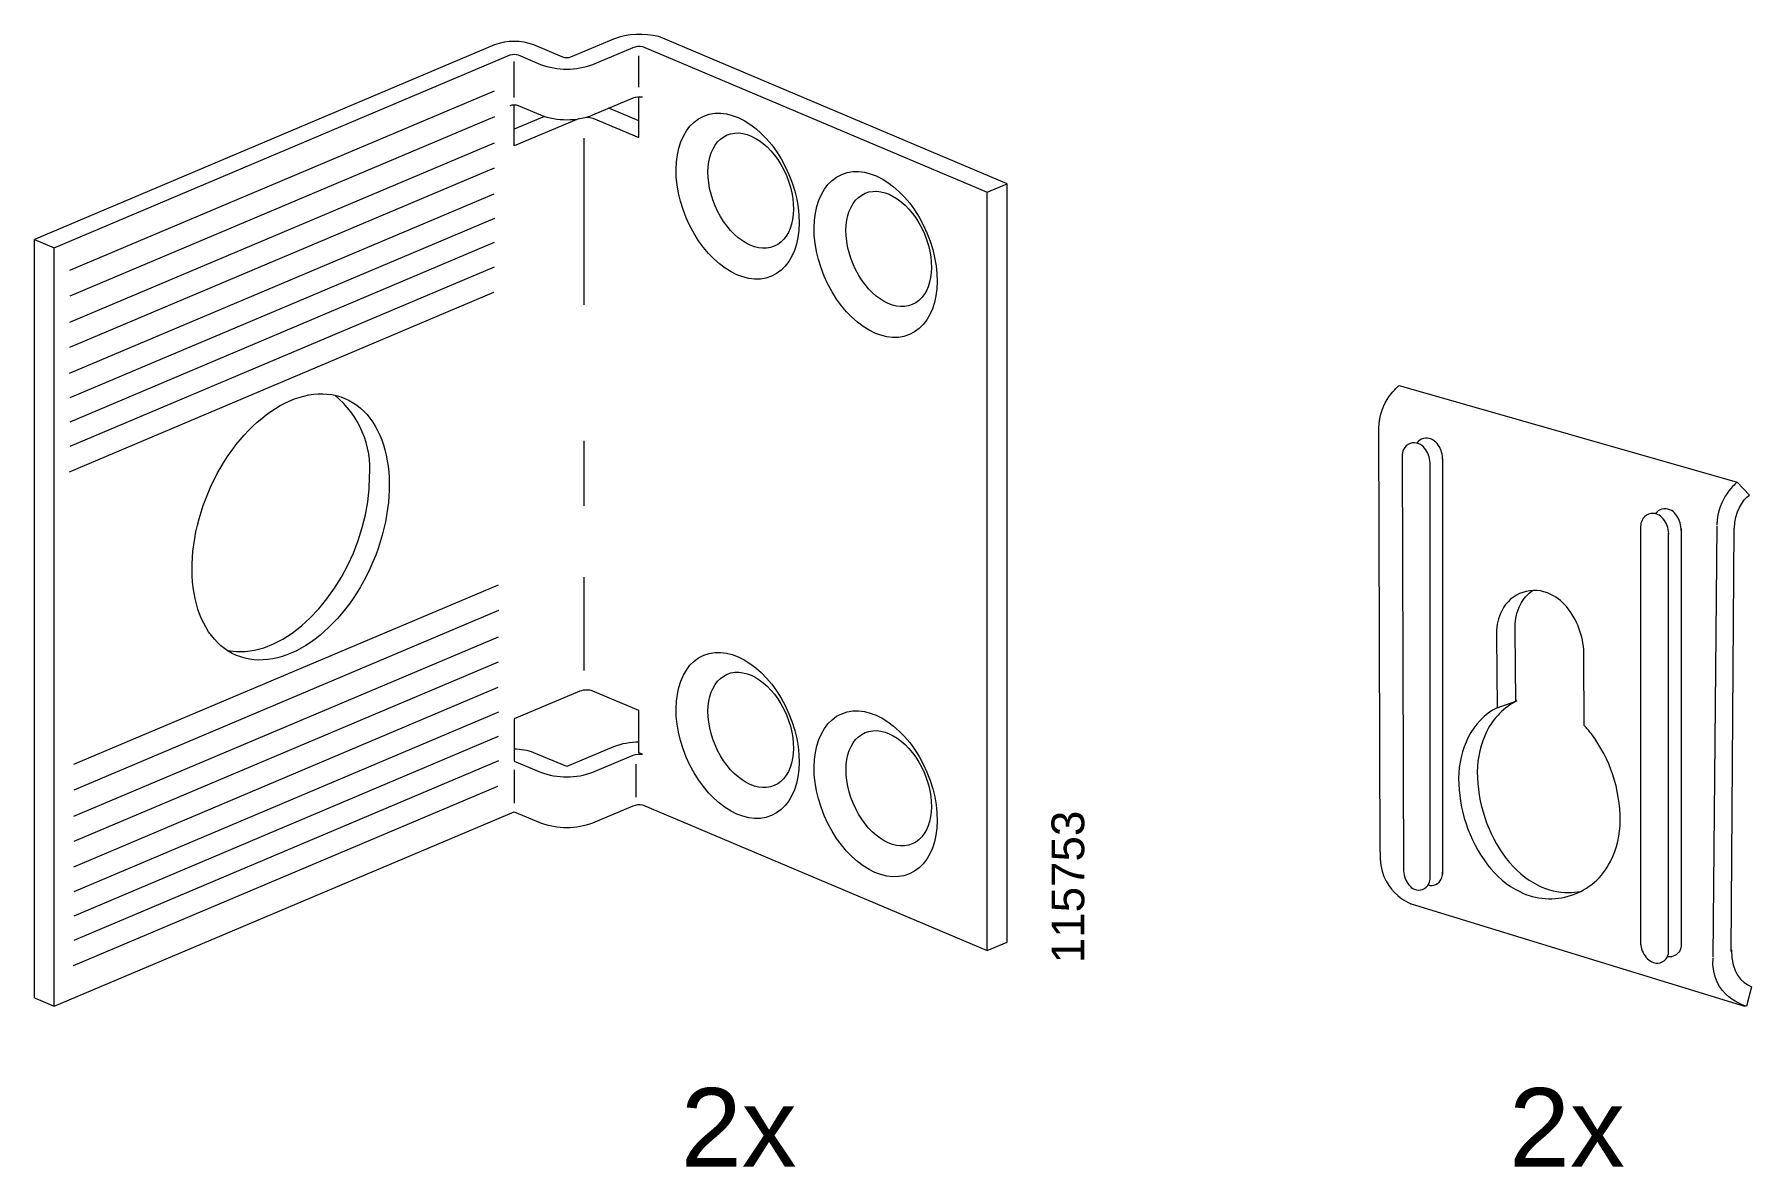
# Model space of a CAD drawing. Header units: metres. Extents: x -11.5 to 7.4, y -3.8 to 5.9.
# Drawn here: x 2.1019 to 2.448, y 1.2096 to 1.4377 of the extents above; entities that cross this region are included whole.
import ezdxf

# ---------------------------------------------------------------- set-up
doc = ezdxf.new("R2010")
doc.units = ezdxf.units.M
doc.header["$MEASUREMENT"] = 0
doc.layers.add('PDF3_Geometry_Num_Penna__7_Num_Penna__7', color=7, linetype='Continuous', lineweight=18)
doc.layers.add('PDF3_Text_Num_Penna__7_Num_Penna__7', color=7, linetype='Continuous', lineweight=18)
doc.styles.add('GENERATED_STYLE_1', font='')
doc.styles.get('GENERATED_STYLE_1').set_extended_font_data('Arial')

msp = doc.modelspace()

# ---------------------------------------------------------------- linework, layer by layer
at = {"layer": 'PDF3_Geometry_Num_Penna__7_Num_Penna__7', "color": 7, "linetype": 'Continuous', "lineweight": 18, "flags": 128}
for points in [[(2.19856, 1.2811), (2.20386, 1.27886, 0.178783), (2.21445, 1.27886), (2.22256, 1.2823, -0.123367), (2.2244, 1.2825), (2.29392, 1.25312), (2.29789, 1.25479), (2.29789, 1.40758), (2.2277, 1.43725, 0.148581), (2.21859, 1.43676), (2.20995, 1.43311, -0.178103), (2.20836, 1.43311), (2.20253, 1.43557, 0.17935), (2.19459, 1.43557), (2.10187, 1.39639)], [(2.10187, 1.24361), (2.10585, 1.24192), (2.10585, 1.3947), (2.19776, 1.43355, -0.177083), (2.19935, 1.43355), (2.20385, 1.43165, 0.17913), (2.21445, 1.43165), (2.22256, 1.43508, -0.121897), (2.2244, 1.43528), (2.29392, 1.4059)], [(2.19776, 1.42337, -0.175926), (2.19935, 1.42337), (2.20385, 1.42146, 0.17913), (2.21445, 1.42146), (2.22256, 1.42489, -0.123891), (2.2244, 1.42509)], [(2.21322, 1.42104, -0.090688), (2.21445, 1.42081), (2.22372, 1.41689), (2.22372, 1.42512)], [(2.14068, 1.31362), (2.14075, 1.3136), (2.14251, 1.31336), (2.14433, 1.31337), (2.14621, 1.31363), (2.14811, 1.31414), (2.15004, 1.31489), (2.15195, 1.31588), (2.15384, 1.31709), (2.15569, 1.31852), (2.15748, 1.32015), (2.15921, 1.32197), (2.16084, 1.32396), (2.16236, 1.3261), (2.16377, 1.32836), (2.16504, 1.33075), (2.16617, 1.33321), (2.16714, 1.33574), (2.16795, 1.33832), (2.16859, 1.34091), (2.16905, 1.34349), (2.16933, 1.34605), (2.16942, 1.34854, 0.249565), (2.1624, 1.365)], [(2.38316, 1.35119), (2.38316, 1.35126, 0.015457), (2.38316, 1.35137, 0.161856), (2.38205, 1.35432, 0.116572), (2.3809, 1.35521, 0.414213), (2.37781, 1.35405, 0.106702), (2.37753, 1.35275), (2.37753, 1.35263)], [(2.38567, 1.35214), (2.38567, 1.3522, 0.015782), (2.38567, 1.35231, 0.162549), (2.38456, 1.35526, 0.116565), (2.38341, 1.35616, 0.362547), (2.38048, 1.35533)], [(2.37753, 1.35284), (2.37782, 1.26917, 0.162581), (2.37887, 1.26633, 0.11694), (2.37996, 1.26549, 0.413217), (2.38289, 1.26659, 0.108571), (2.38316, 1.26783)], [(2.43123, 1.33714, 0.16223), (2.43012, 1.3401, 0.117315), (2.42897, 1.34099, 0.41375), (2.42586, 1.33982, 0.105988), (2.42558, 1.33855), (2.42558, 1.25448)], [(2.43373, 1.33775, 0.017937), (2.43374, 1.33796, 0.015297), (2.43374, 1.33808, 0.162084), (2.43263, 1.34104, 0.116815), (2.43148, 1.34193, 0.3616), (2.42855, 1.34112)], [(2.42558, 1.25484, 0.019374), (2.42557, 1.25466, 0.036406), (2.4256, 1.25422, 0.162934), (2.42698, 1.25146, 0.11648), (2.42819, 1.25071, 0.414662), (2.43109, 1.25216, 0.054729), (2.43122, 1.25275), (2.43122, 1.33724)], [(2.43373, 1.33818), (2.43373, 1.25401, -0.054061), (2.4336, 1.25342, -0.322704), (2.43142, 1.25185, -0.049712), (2.43098, 1.25189)], [(2.39666, 1.30205, 0.156363), (2.39085, 1.2961, 0.116452), (2.3889, 1.28786, 0.162294), (2.39472, 1.27041, 0.116526), (2.40122, 1.26499, 0.414442), (2.41952, 1.27109, 0.11629), (2.42146, 1.27933, 0.162187), (2.41565, 1.29678, 0.030191), (2.4142, 1.29848), (2.41416, 1.3125, 0.16229), (2.411, 1.32195, 0.116171), (2.40749, 1.32488, 0.414175), (2.39758, 1.32158, 0.116182), (2.39653, 1.31712, 0.013235), (2.39654, 1.31636), (2.39666, 1.30205), (2.40066, 1.30343, 0.16091), (2.39461, 1.29735, 0.116477), (2.39267, 1.28912, 0.162331), (2.39848, 1.27167, 0.116432), (2.40498, 1.26625, 0.116478), (2.41108, 1.26481, 0.043698), (2.41347, 1.26502)], [(2.40042, 1.3033), (2.40031, 1.31761, -0.013227), (2.40029, 1.31837, -0.116198), (2.40134, 1.32283, -0.129282), (2.40382, 1.32565)], [(2.19856, 1.29129), (2.20386, 1.28905, 0.179304), (2.21445, 1.28905), (2.22256, 1.29248, -0.124349), (2.2244, 1.29268), (2.22372, 1.29297), (2.22372, 1.30146), (2.21445, 1.30538, 0.179416), (2.2118, 1.30537), (2.19856, 1.29978)], [(2.22372, 1.29509, 0.093985), (2.21859, 1.29416), (2.20915, 1.29017), (2.20253, 1.29298, 0.096071), (2.19856, 1.29367)], [(2.38275, 1.26633, 0.37652), (2.38541, 1.26753, 0.108446), (2.38568, 1.26877)]]:
    msp.add_lwpolyline(points, format="xyb", dxfattribs=at)
for points in [[(2.22372, 1.42703), (2.22372, 1.4334)], [(2.19856, 1.42499), (2.19856, 1.43221)], [(2.19452, 1.42626), (2.10896, 1.3901)], [(2.21154, 1.4207), (2.19856, 1.41522), (2.19856, 1.42351)], [(2.21843, 1.42249), (2.21759, 1.4228)], [(2.22372, 1.42025), (2.21843, 1.42249)], [(2.1946, 1.42111), (2.10904, 1.38495)], [(2.20468, 1.42116), (2.19856, 1.41857)], [(2.19452, 1.41578), (2.10896, 1.37962)], [(2.21262, 1.41682), (2.21262, 1.38324)], [(2.19454, 1.41075), (2.10898, 1.37459)], [(2.19448, 1.40552), (2.10892, 1.36936)], [(2.29392, 1.25312), (2.29392, 1.4059), (2.29789, 1.40758)], [(2.1946, 1.40063), (2.10904, 1.36447)], [(2.10187, 1.24361), (2.10187, 1.39639), (2.10585, 1.3947)], [(2.19455, 1.39575), (2.10899, 1.35959)], [(2.19456, 1.39083), (2.109, 1.35468)], [(2.19442, 1.38568), (2.10886, 1.34953)], [(2.3769, 1.36695), (2.44504, 1.34749)], [(2.37308, 1.27304), (2.37283, 1.35836)], [(2.21262, 1.3558), (2.21262, 1.3427)], [(2.38316, 1.26755), (2.38316, 1.35132)], [(2.38567, 1.35225), (2.38567, 1.26849)], [(2.44752, 1.34488), (2.44504, 1.34748)], [(2.44093, 1.33867), (2.4401, 1.25184)], [(2.44383, 1.2529), (2.4444, 1.33821)], [(2.19534, 1.32675), (2.10978, 1.29059)], [(2.21262, 1.32837), (2.21262, 1.30953)], [(2.19542, 1.3216), (2.10986, 1.28544)], [(2.19534, 1.31627), (2.10978, 1.28011)], [(2.19536, 1.31124), (2.1098, 1.27508)], [(2.1953, 1.30611), (2.10974, 1.26995)], [(2.19542, 1.30112), (2.10986, 1.26496)], [(2.19856, 1.29978), (2.19856, 1.29129)], [(2.19537, 1.29624), (2.10981, 1.26008)], [(2.19538, 1.29132), (2.10982, 1.25517)], [(2.19856, 1.28955), (2.19856, 1.28284)], [(2.2231, 1.29065), (2.2231, 1.28405)], [(2.19524, 1.28617), (2.10968, 1.25002)], [(2.10585, 1.24192), (2.19856, 1.2811)], [(2.37933, 1.26252), (2.44654, 1.24192)], [(2.44795, 1.24582), (2.44689, 1.24192)]]:
    msp.add_lwpolyline(points, dxfattribs=at)
at = {"layer": 'PDF3_Geometry_Num_Penna__7_Num_Penna__7', "color": 7, "linetype": 'Continuous', "lineweight": 18}
for centre, major_axis, ratio in [((2.24359, 1.4051), (-0.00682, 0.01614), 0.641054), ((2.24624, 1.40622), (-0.00474, 0.01122), 0.640832), ((2.2714, 1.39335), (-0.00682, 0.01614), 0.640931), ((2.27405, 1.39447), (-0.00474, 0.01122), 0.64074), ((2.15353, 1.33847), (0.01094, 0.02588), 0.640889), ((2.24359, 1.29646), (-0.00682, 0.01615), 0.640869), ((2.24624, 1.29758), (-0.00474, 0.01122), 0.64069), ((2.2714, 1.2847), (-0.00682, 0.01614), 0.641034), ((2.27405, 1.28582), (-0.00474, 0.01121), 0.640762)]:
    msp.add_ellipse(centre, major_axis=major_axis, ratio=ratio, dxfattribs=at)
for points in [[(2.37283, 1.35836), (2.37283, 1.36379), (2.3769, 1.36695), (2.3769, 1.36695)], [(2.44504, 1.34748), (2.44504, 1.34748), (2.44097, 1.34432), (2.44097, 1.33889)], [(2.44447, 1.33821), (2.44447, 1.34138), (2.44618, 1.34399), (2.44752, 1.34488)], [(2.42558, 1.33851), (2.42559, 1.33851), (2.42557, 1.33847), (2.42558, 1.33847)], [(2.43123, 1.33702), (2.43127, 1.33702), (2.43119, 1.33714), (2.43123, 1.33714)], [(2.37308, 1.27304), (2.37255, 1.26508), (2.37933, 1.26252), (2.37933, 1.26252)], [(2.37782, 1.26924), (2.37785, 1.26924), (2.37778, 1.26913), (2.37782, 1.26913)], [(2.38316, 1.26783), (2.3832, 1.26783), (2.38312, 1.26794), (2.38316, 1.26794)], [(2.38568, 1.26877), (2.38572, 1.26877), (2.38564, 1.26889), (2.38568, 1.26889)], [(2.44388, 1.25325), (2.44388, 1.24865), (2.44583, 1.2467), (2.44795, 1.24582)], [(2.44689, 1.24192), (2.44689, 1.24192), (2.43964, 1.24369), (2.44017, 1.25166)]]:
    msp.add_open_spline(points, degree=3, dxfattribs=at)

# ---------------------------------------------------------------- texts
at = {"layer": 'PDF3_Text_Num_Penna__7_Num_Penna__7', "color": 7, "linetype": 'Continuous', "lineweight": 18, "insert": (2.31355, 1.25056), "char_height": 0.0065954, "attachment_point": 7, "rotation": 90, "style": 'GENERATED_STYLE_1'}
msp.add_mtext('\\A1;{\\pql;\\fArial|b0|i0|c0|p34;115753}', dxfattribs=at)
at = {"layer": 'PDF3_Text_Num_Penna__7_Num_Penna__7', "color": 7, "linetype": 'Continuous', "lineweight": 18, "char_height": 0.015829, "attachment_point": 7, "style": 'GENERATED_STYLE_1'}
for insert in [(2.23214, 1.20959), (2.39905, 1.20959)]:
    msp.add_mtext('\\A1;{\\pql;\\fArial|b0|i0|c0|p34;2x}', dxfattribs=dict(at, insert=insert))

doc.saveas('drawing.dxf')
